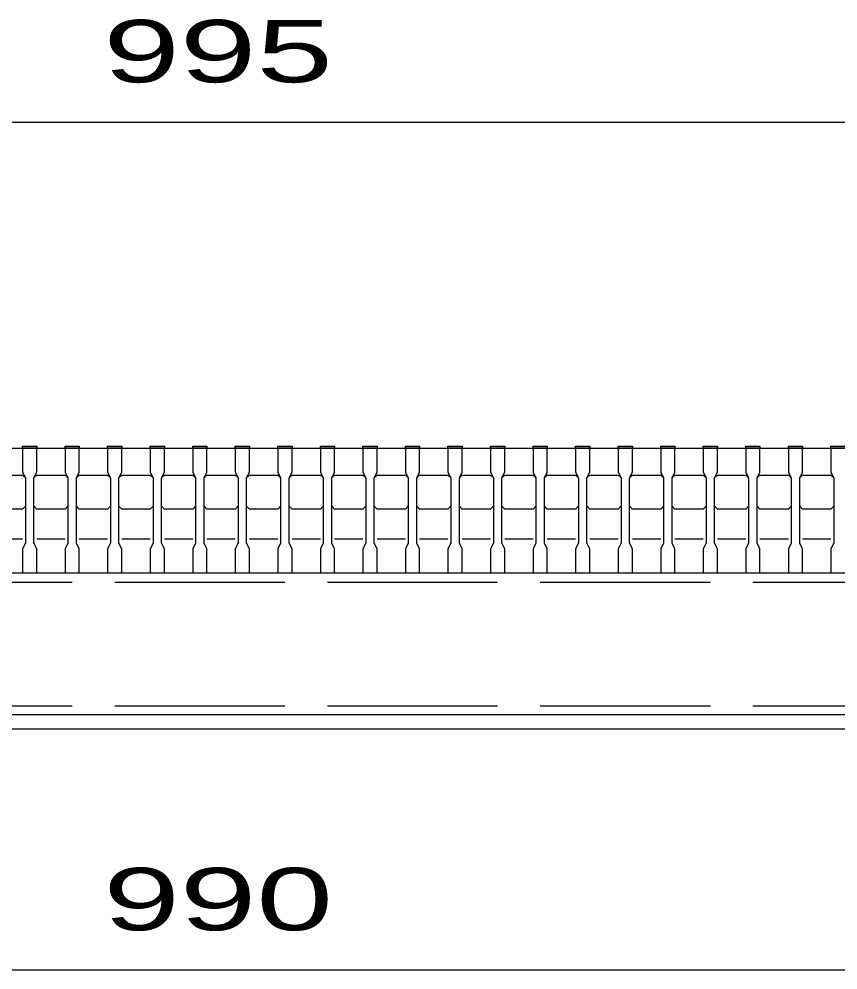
# Model space of a CAD drawing. Units: millimetres, scale not verified. Extents: x -1820 to 1736, y -1282 to 1048.
# Drawn here: x -995.2 to -706.5, y -721.5 to -386.2 of the extents above; entities that cross this region are included whole.
import ezdxf
from ezdxf.enums import TextEntityAlignment as Align

# ---------------------------------------------------------------- set-up
doc = ezdxf.new("R2010")
doc.units = ezdxf.units.MM
doc.header["$LTSCALE"] = 10
doc.linetypes.add('DASHED', pattern=[7.5, 6, -1.5])
doc.layers.add('16', color=3, linetype='Continuous', lineweight=25)
doc.layers.add('22', color=4, linetype='Continuous', lineweight=25)
doc.styles.add('ベクトル', font='')
doc.styles.get('ベクトル').set_extended_font_data('ベクトル')

msp = doc.modelspace()

# ---------------------------------------------------------------- linework, layer by layer
at = {"layer": '16'}
for p, q in [((-1414, -537.5), (-419, -537.5)), ((-994, -537.5), (-994, -536.8)), ((-994, -536.8), (-989, -536.8)), ((-994, -537.5), (-994, -546)), ((-989, -537.5), (-994, -537.5)), ((-989, -536.8), (-989, -537.5)), ((-989, -546), (-989, -537.5)), ((-979, -537.5), (-979, -536.8)), ((-979, -536.8), (-974, -536.8)), ((-979, -537.5), (-979, -546)), ((-974, -537.5), (-979, -537.5)), ((-974, -536.8), (-974, -537.5)), ((-974, -546), (-974, -537.5)), ((-964, -537.5), (-964, -536.8)), ((-964, -536.8), (-959, -536.8)), ((-964, -537.5), (-964, -546)), ((-959, -537.5), (-964, -537.5)), ((-959, -536.8), (-959, -537.5)), ((-959, -546), (-959, -537.5)), ((-949, -537.5), (-949, -536.8)), ((-949, -536.8), (-944, -536.8)), ((-949, -537.5), (-949, -546)), ((-944, -537.5), (-949, -537.5)), ((-944, -536.8), (-944, -537.5)), ((-944, -546), (-944, -537.5)), ((-934, -537.5), (-934, -536.8)), ((-934, -536.8), (-929, -536.8)), ((-934, -537.5), (-934, -546)), ((-929, -537.5), (-934, -537.5)), ((-929, -536.8), (-929, -537.5)), ((-929, -546), (-929, -537.5)), ((-919, -537.5), (-919, -536.8)), ((-919, -536.8), (-914, -536.8)), ((-919, -537.5), (-919, -546)), ((-914, -537.5), (-919, -537.5)), ((-914, -536.8), (-914, -537.5)), ((-914, -546), (-914, -537.5)), ((-904, -537.5), (-904, -536.8)), ((-904, -536.8), (-899, -536.8)), ((-904, -537.5), (-904, -546)), ((-899, -537.5), (-904, -537.5)), ((-899, -536.8), (-899, -537.5)), ((-899, -546), (-899, -537.5)), ((-889, -537.5), (-889, -536.8)), ((-889, -536.8), (-884, -536.8)), ((-889, -537.5), (-889, -546)), ((-884, -537.5), (-889, -537.5)), ((-884, -536.8), (-884, -537.5)), ((-884, -546), (-884, -537.5)), ((-874, -537.5), (-874, -536.8)), ((-874, -536.8), (-869, -536.8)), ((-874, -537.5), (-874, -546)), ((-869, -537.5), (-874, -537.5)), ((-869, -536.8), (-869, -537.5)), ((-869, -546), (-869, -537.5)), ((-859, -537.5), (-859, -536.8)), ((-859, -536.8), (-854, -536.8)), ((-859, -537.5), (-859, -546)), ((-854, -537.5), (-859, -537.5)), ((-854, -536.8), (-854, -537.5)), ((-854, -546), (-854, -537.5)), ((-844, -537.5), (-844, -536.8)), ((-844, -536.8), (-839, -536.8)), ((-844, -537.5), (-844, -546)), ((-839, -537.5), (-844, -537.5)), ((-839, -536.8), (-839, -537.5)), ((-839, -546), (-839, -537.5)), ((-829, -537.5), (-829, -536.8)), ((-829, -536.8), (-824, -536.8)), ((-829, -537.5), (-829, -546)), ((-824, -537.5), (-829, -537.5)), ((-824, -536.8), (-824, -537.5)), ((-824, -546), (-824, -537.5)), ((-814, -537.5), (-814, -536.8)), ((-814, -536.8), (-809, -536.8)), ((-814, -537.5), (-814, -546)), ((-809, -537.5), (-814, -537.5)), ((-809, -536.8), (-809, -537.5)), ((-809, -546), (-809, -537.5)), ((-799, -537.5), (-799, -536.8)), ((-799, -536.8), (-794, -536.8)), ((-799, -537.5), (-799, -546)), ((-794, -537.5), (-799, -537.5)), ((-794, -536.8), (-794, -537.5)), ((-794, -546), (-794, -537.5)), ((-784, -537.5), (-784, -536.8)), ((-784, -536.8), (-779, -536.8)), ((-784, -537.5), (-784, -546)), ((-779, -537.5), (-784, -537.5)), ((-779, -536.8), (-779, -537.5)), ((-779, -546), (-779, -537.5)), ((-769, -537.5), (-769, -536.8)), ((-769, -536.8), (-764, -536.8)), ((-769, -537.5), (-769, -546)), ((-764, -537.5), (-769, -537.5)), ((-764, -536.8), (-764, -537.5)), ((-764, -546), (-764, -537.5)), ((-754, -537.5), (-754, -536.8)), ((-754, -536.8), (-749, -536.8)), ((-754, -537.5), (-754, -546)), ((-749, -537.5), (-754, -537.5)), ((-749, -536.8), (-749, -537.5)), ((-749, -546), (-749, -537.5)), ((-739, -537.5), (-739, -536.8)), ((-739, -536.8), (-734, -536.8)), ((-739, -537.5), (-739, -546)), ((-734, -537.5), (-739, -537.5)), ((-734, -536.8), (-734, -537.5)), ((-734, -546), (-734, -537.5)), ((-724, -537.5), (-724, -536.8)), ((-724, -536.8), (-719, -536.8)), ((-724, -537.5), (-724, -546)), ((-719, -537.5), (-724, -537.5)), ((-719, -536.8), (-719, -537.5)), ((-719, -546), (-719, -537.5)), ((-709, -537.5), (-709, -536.8)), ((-709, -536.8), (-704, -536.8)), ((-709, -537.5), (-709, -546)), ((-704, -537.5), (-709, -537.5)), ((-994, -546), (-993, -548)), ((-990, -548), (-989, -546)), ((-979, -546), (-978, -548)), ((-975, -548), (-974, -546)), ((-964, -546), (-963, -548)), ((-960, -548), (-959, -546)), ((-949, -546), (-948, -548)), ((-945, -548), (-944, -546)), ((-934, -546), (-933, -548)), ((-930, -548), (-929, -546)), ((-919, -546), (-918, -548)), ((-915, -548), (-914, -546)), ((-904, -546), (-903, -548)), ((-900, -548), (-899, -546)), ((-889, -546), (-888, -548)), ((-885, -548), (-884, -546)), ((-874, -546), (-873, -548)), ((-870, -548), (-869, -546)), ((-859, -546), (-858, -548)), ((-855, -548), (-854, -546)), ((-844, -546), (-843, -548)), ((-840, -548), (-839, -546)), ((-829, -546), (-828, -548)), ((-825, -548), (-824, -546)), ((-814, -546), (-813, -548)), ((-810, -548), (-809, -546)), ((-799, -546), (-798, -548)), ((-795, -548), (-794, -546)), ((-784, -546), (-783, -548)), ((-780, -548), (-779, -546)), ((-769, -546), (-768, -548)), ((-765, -548), (-764, -546)), ((-754, -546), (-753, -548)), ((-750, -548), (-749, -546)), ((-739, -546), (-738, -548)), ((-735, -548), (-734, -546)), ((-724, -546), (-723, -548)), ((-720, -548), (-719, -546)), ((-709, -546), (-708, -548)), ((-1004, -547), (-994, -547)), ((-994, -547), (-993, -548)), ((-993, -548), (-993, -571)), ((-990, -548), (-989, -547)), ((-990, -571), (-990, -548)), ((-989, -547), (-979, -547)), ((-979, -547), (-978, -548)), ((-978, -548), (-978, -571)), ((-975, -548), (-974, -547)), ((-975, -571), (-975, -548)), ((-974, -547), (-964, -547)), ((-964, -547), (-963, -548)), ((-963, -548), (-963, -571)), ((-960, -548), (-959, -547)), ((-960, -571), (-960, -548)), ((-959, -547), (-949, -547)), ((-949, -547), (-948, -548)), ((-948, -548), (-948, -571)), ((-945, -548), (-944, -547)), ((-945, -571), (-945, -548)), ((-944, -547), (-934, -547)), ((-934, -547), (-933, -548)), ((-933, -548), (-933, -571)), ((-930, -548), (-929, -547)), ((-930, -571), (-930, -548)), ((-929, -547), (-919, -547)), ((-919, -547), (-918, -548)), ((-918, -548), (-918, -571)), ((-915, -548), (-914, -547)), ((-915, -571), (-915, -548)), ((-914, -547), (-904, -547)), ((-904, -547), (-903, -548)), ((-903, -548), (-903, -571)), ((-900, -548), (-899, -547)), ((-900, -571), (-900, -548)), ((-899, -547), (-889, -547)), ((-889, -547), (-888, -548)), ((-888, -548), (-888, -571)), ((-885, -548), (-884, -547)), ((-885, -571), (-885, -548)), ((-884, -547), (-874, -547)), ((-874, -547), (-873, -548)), ((-873, -548), (-873, -571)), ((-870, -548), (-869, -547)), ((-870, -571), (-870, -548)), ((-869, -547), (-859, -547)), ((-859, -547), (-858, -548)), ((-858, -548), (-858, -571)), ((-855, -548), (-854, -547)), ((-855, -571), (-855, -548)), ((-854, -547), (-844, -547)), ((-844, -547), (-843, -548)), ((-843, -548), (-843, -571)), ((-840, -548), (-839, -547)), ((-840, -571), (-840, -548)), ((-839, -547), (-829, -547)), ((-829, -547), (-828, -548)), ((-828, -548), (-828, -571)), ((-825, -548), (-824, -547)), ((-825, -571), (-825, -548)), ((-824, -547), (-814, -547)), ((-814, -547), (-813, -548)), ((-813, -548), (-813, -571)), ((-810, -548), (-809, -547)), ((-810, -571), (-810, -548)), ((-809, -547), (-799, -547)), ((-799, -547), (-798, -548)), ((-798, -548), (-798, -571)), ((-795, -548), (-794, -547)), ((-795, -571), (-795, -548)), ((-794, -547), (-784, -547)), ((-784, -547), (-783, -548)), ((-783, -548), (-783, -571)), ((-780, -548), (-779, -547)), ((-780, -571), (-780, -548)), ((-779, -547), (-769, -547)), ((-769, -547), (-768, -548)), ((-768, -548), (-768, -571)), ((-765, -548), (-764, -547)), ((-765, -571), (-765, -548)), ((-764, -547), (-754, -547)), ((-754, -547), (-753, -548)), ((-753, -548), (-753, -571)), ((-750, -548), (-749, -547)), ((-750, -571), (-750, -548)), ((-749, -547), (-739, -547)), ((-739, -547), (-738, -548)), ((-738, -548), (-738, -571)), ((-735, -548), (-734, -547)), ((-735, -571), (-735, -548)), ((-734, -547), (-724, -547)), ((-724, -547), (-723, -548)), ((-723, -548), (-723, -571)), ((-720, -548), (-719, -547)), ((-720, -571), (-720, -548)), ((-719, -547), (-709, -547)), ((-709, -547), (-708, -548)), ((-708, -548), (-708, -571)), ((-994, -559), (-1004, -559)), ((-993, -558), (-994, -559)), ((-989, -559), (-990, -558)), ((-979, -559), (-989, -559)), ((-978, -558), (-979, -559)), ((-974, -559), (-975, -558)), ((-964, -559), (-974, -559)), ((-963, -558), (-964, -559)), ((-959, -559), (-960, -558)), ((-949, -559), (-959, -559)), ((-948, -558), (-949, -559)), ((-944, -559), (-945, -558)), ((-934, -559), (-944, -559)), ((-933, -558), (-934, -559)), ((-929, -559), (-930, -558)), ((-919, -559), (-929, -559)), ((-918, -558), (-919, -559)), ((-914, -559), (-915, -558)), ((-904, -559), (-914, -559)), ((-903, -558), (-904, -559)), ((-899, -559), (-900, -558)), ((-889, -559), (-899, -559)), ((-888, -558), (-889, -559)), ((-884, -559), (-885, -558)), ((-874, -559), (-884, -559)), ((-873, -558), (-874, -559)), ((-869, -559), (-870, -558)), ((-859, -559), (-869, -559)), ((-858, -558), (-859, -559)), ((-854, -559), (-855, -558)), ((-844, -559), (-854, -559)), ((-843, -558), (-844, -559)), ((-839, -559), (-840, -558)), ((-829, -559), (-839, -559)), ((-828, -558), (-829, -559)), ((-824, -559), (-825, -558)), ((-814, -559), (-824, -559)), ((-813, -558), (-814, -559)), ((-809, -559), (-810, -558)), ((-799, -559), (-809, -559)), ((-798, -558), (-799, -559)), ((-794, -559), (-795, -558)), ((-784, -559), (-794, -559)), ((-783, -558), (-784, -559)), ((-779, -559), (-780, -558)), ((-769, -559), (-779, -559)), ((-768, -558), (-769, -559)), ((-764, -559), (-765, -558)), ((-754, -559), (-764, -559)), ((-753, -558), (-754, -559)), ((-749, -559), (-750, -558)), ((-739, -559), (-749, -559)), ((-738, -558), (-739, -559)), ((-734, -559), (-735, -558)), ((-724, -559), (-734, -559)), ((-723, -558), (-724, -559)), ((-719, -559), (-720, -558)), ((-709, -559), (-719, -559)), ((-708, -558), (-709, -559)), ((-1004, -569.5), (-994, -569.5)), ((-989, -569.5), (-979, -569.5)), ((-974, -569.5), (-964, -569.5)), ((-959, -569.5), (-949, -569.5)), ((-944, -569.5), (-934, -569.5)), ((-929, -569.5), (-919, -569.5)), ((-914, -569.5), (-904, -569.5)), ((-899, -569.5), (-889, -569.5)), ((-884, -569.5), (-874, -569.5)), ((-869, -569.5), (-859, -569.5)), ((-854, -569.5), (-844, -569.5)), ((-839, -569.5), (-829, -569.5)), ((-824, -569.5), (-814, -569.5)), ((-809, -569.5), (-799, -569.5)), ((-794, -569.5), (-784, -569.5)), ((-779, -569.5), (-769, -569.5)), ((-764, -569.5), (-754, -569.5)), ((-749, -569.5), (-739, -569.5)), ((-734, -569.5), (-724, -569.5)), ((-719, -569.5), (-709, -569.5)), ((-993, -571), (-994, -573)), ((-994, -573), (-994, -581.5)), ((-989, -573), (-990, -571)), ((-989, -581.5), (-989, -573)), ((-978, -571), (-979, -573)), ((-979, -573), (-979, -581.5)), ((-974, -573), (-975, -571)), ((-974, -581.5), (-974, -573)), ((-963, -571), (-964, -573)), ((-964, -573), (-964, -581.5)), ((-959, -573), (-960, -571)), ((-959, -581.5), (-959, -573)), ((-948, -571), (-949, -573)), ((-949, -573), (-949, -581.5)), ((-944, -573), (-945, -571)), ((-944, -581.5), (-944, -573)), ((-933, -571), (-934, -573)), ((-934, -573), (-934, -581.5)), ((-929, -573), (-930, -571)), ((-929, -581.5), (-929, -573)), ((-918, -571), (-919, -573)), ((-919, -573), (-919, -581.5)), ((-914, -573), (-915, -571)), ((-914, -581.5), (-914, -573)), ((-903, -571), (-904, -573)), ((-904, -573), (-904, -581.5)), ((-899, -573), (-900, -571)), ((-899, -581.5), (-899, -573)), ((-888, -571), (-889, -573)), ((-889, -573), (-889, -581.5)), ((-884, -573), (-885, -571)), ((-884, -581.5), (-884, -573)), ((-873, -571), (-874, -573)), ((-874, -573), (-874, -581.5)), ((-869, -573), (-870, -571)), ((-869, -581.5), (-869, -573)), ((-858, -571), (-859, -573)), ((-859, -573), (-859, -581.5)), ((-854, -573), (-855, -571)), ((-854, -581.5), (-854, -573)), ((-843, -571), (-844, -573)), ((-844, -573), (-844, -581.5)), ((-839, -573), (-840, -571)), ((-839, -581.5), (-839, -573)), ((-828, -571), (-829, -573)), ((-829, -573), (-829, -581.5)), ((-824, -573), (-825, -571)), ((-824, -581.5), (-824, -573)), ((-813, -571), (-814, -573)), ((-814, -573), (-814, -581.5)), ((-809, -573), (-810, -571)), ((-809, -581.5), (-809, -573)), ((-798, -571), (-799, -573)), ((-799, -573), (-799, -581.5)), ((-794, -573), (-795, -571)), ((-794, -581.5), (-794, -573)), ((-783, -571), (-784, -573)), ((-784, -573), (-784, -581.5)), ((-779, -573), (-780, -571)), ((-779, -581.5), (-779, -573)), ((-768, -571), (-769, -573)), ((-769, -573), (-769, -581.5)), ((-764, -573), (-765, -571)), ((-764, -581.5), (-764, -573)), ((-753, -571), (-754, -573)), ((-754, -573), (-754, -581.5)), ((-749, -573), (-750, -571)), ((-749, -581.5), (-749, -573)), ((-738, -571), (-739, -573)), ((-739, -573), (-739, -581.5)), ((-734, -573), (-735, -571)), ((-734, -581.5), (-734, -573)), ((-723, -571), (-724, -573)), ((-724, -573), (-724, -581.5)), ((-719, -573), (-720, -571)), ((-719, -581.5), (-719, -573)), ((-708, -571), (-709, -573)), ((-709, -573), (-709, -581.5)), ((-1411.5, -581.5), (-421.5, -581.5)), ((-994, -581.5), (-989, -581.5)), ((-979, -581.5), (-974, -581.5)), ((-964, -581.5), (-959, -581.5)), ((-949, -581.5), (-944, -581.5)), ((-934, -581.5), (-929, -581.5)), ((-919, -581.5), (-914, -581.5)), ((-904, -581.5), (-899, -581.5)), ((-889, -581.5), (-884, -581.5)), ((-874, -581.5), (-869, -581.5)), ((-859, -581.5), (-854, -581.5)), ((-844, -581.5), (-839, -581.5)), ((-829, -581.5), (-824, -581.5)), ((-814, -581.5), (-809, -581.5)), ((-799, -581.5), (-794, -581.5)), ((-784, -581.5), (-779, -581.5)), ((-769, -581.5), (-764, -581.5)), ((-754, -581.5), (-749, -581.5)), ((-739, -581.5), (-734, -581.5)), ((-724, -581.5), (-719, -581.5)), ((-709, -581.5), (-704, -581.5)), ((-421.5, -631.5), (-1411.5, -631.5)), ((-421.5, -631.5), (-1411.5, -631.5)), ((-1411.5, -636.5), (-421.5, -636.5))]:
    msp.add_line(p, q, dxfattribs=at)
at = {"layer": '16', "linetype": 'DASHED'}
for p, q in [((-1411.5, -584.7), (-421.5, -584.7)), ((-1411.5, -628.3), (-421.5, -628.3))]:
    msp.add_line(p, q, dxfattribs=at)
at = {"layer": '22'}
for p, q in [((-1414, -422.5), (-419, -422.5)), ((-1411.5, -721.5), (-421.5, -721.5))]:
    msp.add_line(p, q, dxfattribs=at)

# ---------------------------------------------------------------- texts
at = {"layer": '22', "color": 2, "style": 'ベクトル', "width": 1.65}
for s, p in [(' 995 ', (-979, -397.5)), (' 990 ', (-979, -696.5))]:
    msp.add_text(s, height=21.99, dxfattribs=at).set_placement(p, align=Align.MIDDLE_LEFT)

doc.saveas('drawing.dxf')
